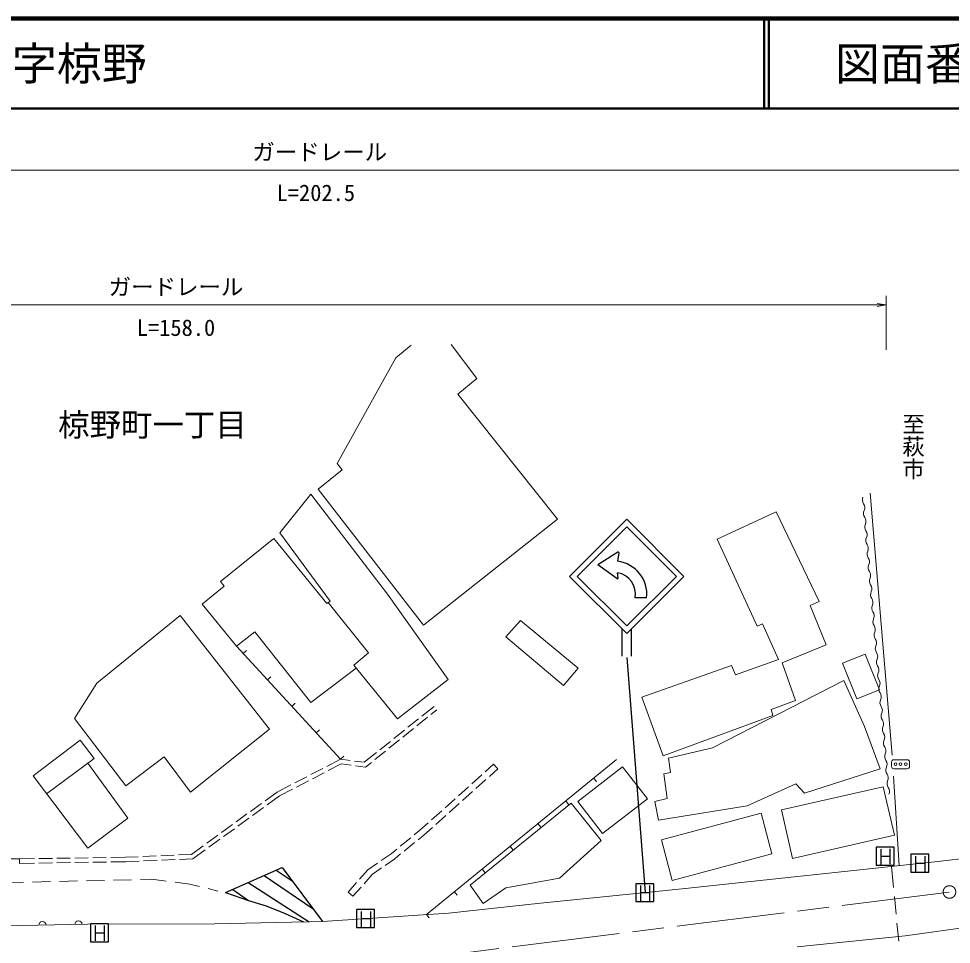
# Model space of a CAD drawing. Units: millimetres at full size, sheet at 1:1000; details may follow other scales. Extents: x 40000 to 680000, y 20000 to 380000.
# Drawn here: x 425782 to 529565, y 277058 to 380000 of the extents above; entities that cross this region are included whole.
import ezdxf
from ezdxf.enums import TextEntityAlignment as Align

# ---------------------------------------------------------------- set-up
doc = ezdxf.new("R2010")
doc.units = ezdxf.units.MM
doc.header["$LTSCALE"] = 1000
doc.linetypes.add('CHAIN', pattern=[18.5, 12, -1.5, 3.5, -1.5])
for name, color, linetype, lineweight in [('M-BMK', 2, 'CHAIN', 13), ('M-STR-HTXT', 7, 'Continuous', 13), ('M-STR-STRC', 7, 'Continuous', 25), ('M-TTL', 2, 'Continuous', 140), ('M-TTL-LINE', 7, 'Continuous', 50), ('M-WORK', 1, 'Continuous', 13)]:
    doc.layers.add(name, color=color, linetype=linetype, lineweight=lineweight)
doc.layers.add('M-BMK-HTXT', color=7, linetype='Continuous')
doc.layers.add('M-TTL-TXT', color=7, linetype='Continuous')
doc.styles.add('@ＭＳ ゴシック', font='')
doc.styles.add('ＭＳ ゴシック', font='')
doc.styles.get('@ＭＳ ゴシック').set_extended_font_data('@MS Gothic')
doc.styles.get('ＭＳ ゴシック').set_extended_font_data('MS Gothic')

# ---------------------------------------------------------------- blocks, each defined once
blk = doc.blocks.new('open_arrow')
at = {"color": 0, "linetype": 'Continuous', "lineweight": -2}
blk.add_lwpolyline([(7.5, 1.25), (0, 0), (7.5, -1.25)], dxfattribs=at)

msp = doc.modelspace()

# ---------------------------------------------------------------- linework, layer by layer
at = {"layer": 'M-BMK'}
msp.add_line((462351, 274479), (529358, 282880), dxfattribs=at)
msp.add_circle((529358, 282880), 700, dxfattribs=at)
at = {"layer": 'M-STR-HTXT'}
for p, q in [((357386, 363170), (560317, 363170)), ((522321, 343170), (522321, 349170)), ((365030, 348170), (522321, 348170))]:
    msp.add_line(p, q, dxfattribs=at)
at = {"layer": 'M-STR-STRC'}
for p, q in [((492444, 320673), (490211, 319245)), ((492575, 320586), (492416, 319656)), ((492353, 317728), (490211, 319245)), ((492488, 317809), (492416, 318382)), ((495661, 315601), (494390, 315601)), ((492949, 309117), (492949, 312117)), ((493949, 312117), (493949, 309117)), ((493465, 308966), (495497, 282805)), ((523200, 287869), (521200, 287869)), ((521200, 287869), (521200, 285869)), ((521740, 285954), (521740, 287653)), ((522732, 287664), (522732, 285959)), ((523200, 285869), (523200, 287869)), ((521740, 286869), (522732, 286869)), ((527067, 287072), (525067, 287072)), ((525067, 287072), (525067, 285072)), ((525607, 285157), (525607, 286856)), ((526599, 286867), (526599, 285162)), ((527067, 285072), (527067, 287072)), ((448814, 282809), (455114, 285606)), ((455114, 285606), (459593, 279606)), ((521200, 285869), (523200, 285869)), ((525607, 286072), (526599, 286072)), ((453093, 284709), (458537, 281021)), ((454448, 285311), (456228, 284114)), ((525067, 285072), (527067, 285072)), ((451309, 283917), (458117, 279572)), ((496461, 283805), (494461, 283805)), ((494461, 283805), (494461, 281805)), ((495001, 281890), (495001, 283589)), ((495993, 283600), (495993, 281895)), ((496461, 281805), (496461, 283805)), ((448814, 282809), (451344, 281933)), ((449620, 283167), (451344, 281933)), ((495001, 282805), (495993, 282805)), ((451344, 281933), (453314, 281325)), ((453314, 281325), (455454, 280474)), ((494461, 281805), (496461, 281805)), ((455454, 280474), (457472, 279557)), ((465386, 280926), (463386, 280926)), ((463386, 280926), (463386, 278926)), ((463926, 279011), (463926, 280711)), ((464918, 280722), (464918, 279017)), ((465386, 278926), (465386, 280926)), ((435781, 279351), (433781, 279351)), ((433781, 279351), (433781, 277351)), ((435781, 277351), (435781, 279351)), ((463926, 279926), (464918, 279926)), ((434322, 277436), (434322, 279136)), ((434322, 278351), (435313, 278351)), ((435313, 279147), (435313, 277442)), ((463386, 278926), (465386, 278926)), ((433781, 277351), (435781, 277351))]:
    msp.add_line(p, q, dxfattribs=at)
for points in [[(493449, 311617), (487085, 317981), (493449, 324345), (499813, 317981)], [(493449, 312465), (487933, 317981), (493449, 323496), (498964, 317981)]]:
    msp.add_lwpolyline(points, close=True, dxfattribs=at)
for centre, radius, start, end in [((491985, 315985), 3696, 354.04449, 83.29683), ((492490, 320601), 86.3, 350.30905, 122.61924), ((492402, 317798), 86.3, 234.68879, 7.12502), ((491985, 315985), 2435, 350.93996, 79.79603)]:
    msp.add_arc(centre, radius, start, end, dxfattribs=at)
at = {"layer": 'M-TTL'}
msp.add_line((680000, 380000), (40000, 380000), dxfattribs=at)
at = {"layer": 'M-TTL-LINE'}
for p, q in [((508747, 380000), (508747, 370000)), ((509247, 380000), (509247, 370000)), ((40000, 370000), (680000, 370000))]:
    msp.add_line(p, q, dxfattribs=at)
at = {"layer": 'M-WORK'}
for p, q in [((469473, 343709), (467738, 342266)), ((476759, 339969), (473905, 343763)), ((467738, 342266), (461223, 330529)), ((474667, 338234), (476759, 339969)), ((485729, 324346), (474667, 338234)), ((461223, 330529), (461793, 329812)), ((461793, 329812), (459108, 327694)), ((454853, 322807), (458305, 327138)), ((458305, 327138), (466831, 315997)), ((459108, 327694), (470847, 312544)), ((520534, 327236), (522966, 298083)), ((510062, 325162), (503511, 322130)), ((514846, 315190), (510062, 325162)), ((470847, 312544), (485729, 324346)), ((460453, 315239), (454853, 322807)), ((448230, 317412), (454170, 322194)), ((454170, 322194), (460085, 314958)), ((503511, 322130), (507973, 312436)), ((446205, 314895), (448641, 316886)), ((448641, 316886), (448230, 317412)), ((466831, 315997), (473569, 306503)), ((450015, 310208), (446205, 314895)), ((460085, 314958), (460453, 315239)), ((464715, 309462), (460214, 315056)), ((513840, 314752), (514846, 315190)), ((515624, 310357), (513840, 314752)), ((434480, 306087), (443770, 313615)), ((443770, 313615), (453684, 300972)), ((481614, 313071), (479981, 311244)), ((488024, 307784), (481614, 313071)), ((507973, 312436), (508535, 312717)), ((508535, 312717), (510319, 308748)), ((452075, 311797), (450015, 310208)), ((458302, 303949), (452075, 311797)), ((479981, 311244), (486392, 305849)), ((510727, 308357), (515624, 310357)), ((461589, 297640), (450015, 310208)), ((450751, 309410), (451118, 309748)), ((463082, 308089), (464715, 309462)), ((519988, 309344), (517455, 308330)), ((521577, 305373), (519988, 309344)), ((510319, 308748), (505536, 307045)), ((512240, 304184), (510727, 308357)), ((517455, 308330), (519044, 304359)), ((463347, 307764), (458302, 303949)), ((467931, 302130), (463082, 308089)), ((486392, 305849), (488024, 307784)), ((505114, 308051), (495109, 304546)), ((505536, 307045), (505114, 308051)), ((453460, 306467), (453828, 306806)), ((473569, 306503), (467931, 302130)), ((517604, 306389), (502977, 298897)), ((519891, 301281), (517604, 306389)), ((432002, 302155), (434480, 306087)), ((519044, 304359), (521577, 305373)), ((495109, 304546), (497487, 298017)), ((509498, 303157), (512240, 304184)), ((456170, 303525), (456537, 303863)), ((470654, 302447), (471999, 303526)), ((471664, 302616), (472312, 303136)), ((509700, 302516), (509498, 303157)), ((437703, 294685), (432002, 302155)), ((469095, 301195), (470264, 302134)), ((470105, 301364), (471274, 302303)), ((497487, 298017), (509700, 302516)), ((453684, 300972), (444903, 293966)), ((468545, 300113), (469715, 301051)), ((521658, 296594), (519891, 301281)), ((458879, 300582), (459247, 300921)), ((467535, 299943), (468705, 300882)), ((427383, 295801), (432644, 299757)), ((432644, 299757), (434171, 297721)), ((465975, 298691), (467145, 299630)), ((466985, 298861), (468155, 299800)), ((502977, 298897), (498096, 297757)), ((441963, 297922), (437703, 294685)), ((444903, 293966), (441963, 297922)), ((461589, 297640), (461956, 297978)), ((464240, 297299), (465585, 298378)), ((465425, 297609), (466595, 298548)), ((434171, 297721), (428888, 293809)), ((437923, 291098), (433472, 297204)), ((460060, 296849), (461589, 297640)), ((460237, 296378), (461680, 297124)), ((461589, 297640), (462666, 297501)), ((461680, 297124), (462786, 296982)), ((463162, 297437), (464240, 297299)), ((463281, 296918), (464387, 296776)), ((464387, 296776), (465035, 297296)), ((471146, 280394), (492308, 297597)), ((477695, 296248), (478632, 297086)), ((478632, 297086), (479099, 296565)), ((498096, 297757), (498312, 296157)), ((522913, 297340), (522913, 296840)), ((524663, 297590), (523163, 297590)), ((524913, 296840), (524913, 297340)), ((427383, 295801), (433472, 287742)), ((458284, 295930), (459616, 296619)), ((458461, 295459), (459793, 296148)), ((476205, 294914), (477323, 295915)), ((478156, 295721), (479099, 296565)), ((488003, 292956), (492990, 296812)), ((492990, 296812), (495739, 293256)), ((498312, 296157), (497577, 296027)), ((497577, 296027), (497947, 293270)), ((513210, 293854), (521658, 296594)), ((523163, 296590), (524663, 296590)), ((454535, 293991), (456063, 294782)), ((456507, 295011), (457840, 295700)), ((456685, 294540), (458017, 295229)), ((476666, 294387), (477783, 295387)), ((489769, 295533), (490084, 295145)), ((506853, 292459), (512253, 294908)), ((512253, 294908), (513210, 293854)), ((523136, 295772), (523751, 285819)), ((453205, 293024), (454535, 293991)), ((454798, 293564), (456240, 294310)), ((474715, 293580), (475833, 294581)), ((475176, 293053), (476293, 294053)), ((510678, 292016), (521997, 294588)), ((521997, 294588), (523223, 289194)), ((451587, 291848), (452800, 292730)), ((453422, 292564), (454798, 293564)), ((473225, 292246), (474343, 293247)), ((473686, 291719), (474803, 292719)), ((476026, 283625), (487272, 292744)), ((486665, 293010), (486980, 292622)), ((487272, 292744), (490595, 288614)), ((490751, 289401), (488003, 292956)), ((495739, 293256), (490751, 289401)), ((497947, 293270), (496584, 292953)), ((496584, 292953), (496974, 290877)), ((451805, 291388), (453018, 292270)), ((471735, 290912), (472853, 291913)), ((496974, 290877), (506853, 292459)), ((497313, 288679), (508389, 291630)), ((508389, 291630), (509594, 287111)), ((511905, 286621), (510678, 292016)), ((433472, 287742), (437923, 291098)), ((449969, 290672), (451183, 291554)), ((450187, 290212), (451400, 291094)), ((472196, 290385), (473313, 291385)), ((448352, 289496), (449565, 290378)), ((448569, 289036), (449783, 289918)), ((469792, 289227), (470426, 289740)), ((470426, 289740), (471363, 290579)), ((470880, 289207), (471823, 290051)), ((483561, 290487), (483877, 290099)), ((446734, 288320), (447947, 289202)), ((446952, 287860), (448165, 288742)), ((468238, 287968), (469404, 288912)), ((470230, 288681), (470880, 289207)), ((490595, 288614), (485968, 284411)), ((498518, 284159), (497313, 288679)), ((523223, 289194), (511905, 286621)), ((528060, 286283), (548638, 288691)), ((445000, 287059), (446330, 288026)), ((445172, 286566), (446547, 287566)), ((467216, 287140), (467850, 287654)), ((468676, 287422), (469841, 288366)), ((480457, 287963), (480773, 287575)), ((425886, 286561), (408042, 286578)), ((425886, 286561), (427533, 286587)), ((425894, 286061), (425886, 286561)), ((428033, 286594), (429532, 286617)), ((430032, 286625), (431532, 286648)), ((432032, 286656), (433532, 286679)), ((434032, 286686), (435532, 286709)), ((436032, 286717), (437678, 286742)), ((437678, 286742), (439091, 286803)), ((439590, 286825), (441089, 286890)), ((441589, 286911), (443087, 286976)), ((441682, 286415), (443181, 286480)), ((443587, 286998), (445000, 287059)), ((443680, 286501), (445172, 286566)), ((466134, 286386), (467216, 287140)), ((466579, 285843), (467637, 286581)), ((467637, 286581), (468287, 287107)), ((509594, 287111), (498518, 284159)), ((425894, 286061), (427544, 286087)), ((428044, 286094), (429544, 286117)), ((430043, 286125), (431543, 286148)), ((432043, 286156), (433543, 286179)), ((434043, 286186), (435543, 286210)), ((436043, 286217), (437693, 286243)), ((437693, 286243), (439184, 286307)), ((439684, 286329), (441182, 286393)), ((464643, 285346), (465724, 286100)), ((465111, 284819), (466169, 285557)), ((477354, 285440), (477669, 285052)), ((499601, 283218), (528060, 286283)), ((522912, 285728), (523136, 283382)), ((463715, 284299), (464643, 285346)), ((464211, 283803), (465111, 284819)), ((485968, 284411), (480000, 283325)), ((425097, 283932), (426334, 283962)), ((427334, 283985), (429333, 284032)), ((430333, 284056), (432332, 284103)), ((433332, 284127), (435332, 284174)), ((436331, 284197), (438331, 284245)), ((439331, 284268), (440567, 284297)), ((440567, 284297), (442200, 284092)), ((443192, 283967), (444824, 283762)), ((444824, 283762), (445908, 283493)), ((462455, 282877), (463383, 283924)), ((462979, 282413), (463879, 283429)), ((477470, 281606), (476026, 283625)), ((446878, 283253), (447962, 282984)), ((462979, 282413), (462455, 282877)), ((474250, 282917), (474565, 282529)), ((480000, 283325), (477470, 281606)), ((483839, 281631), (499601, 283218)), ((523231, 282387), (523421, 280396)), ((473604, 280536), (483839, 281631)), ((459593, 279606), (473604, 280536)), ((471146, 280394), (471461, 280006)), ((524424, 278006), (540806, 280268)), ((433430, 279293), (447608, 279332)), ((447608, 279332), (459593, 279606)), ((523516, 279400), (523706, 277409)), ((512420, 276766), (524424, 278006))]:
    msp.add_line(p, q, dxfattribs=at)
msp.add_lwpolyline([(433430, 279293), (422357, 279074), (413454, 279110), (405427, 279366), (395977, 279986), (384849, 281044), (376384, 282066), (365570, 283348)], dxfattribs=at)
for centre in [(523338, 297090), (523913, 297090), (524488, 297090)]:
    msp.add_circle(centre, 150, dxfattribs=at)
for centre, radius, start, end in [((520424, 326479), 761, 155.26068, 214.6747), ((519173, 325613), 761, 335.26068, 34.6747), ((520555, 324976), 761, 155.26068, 214.6747), ((519304, 324110), 761, 335.26068, 34.6747), ((520686, 323473), 761, 155.26068, 214.6747), ((519434, 322608), 761, 335.26068, 34.6747), ((520816, 321971), 761, 155.26068, 214.6747), ((520947, 320468), 761, 155.26068, 214.6747), ((519565, 321105), 761, 335.26068, 34.6747), ((519695, 319603), 761, 335.26068, 34.6747), ((521077, 318966), 761, 155.26068, 214.6747), ((521208, 317463), 761, 155.26068, 214.6747), ((519826, 318100), 761, 335.26068, 34.6747), ((519957, 316597), 761, 335.26068, 34.6747), ((521339, 315961), 761, 155.26068, 214.6747), ((520087, 315095), 761, 335.26068, 34.6747), ((521469, 314458), 761, 155.26068, 214.6747), ((520218, 313592), 761, 335.26068, 34.6747), ((521600, 312955), 761, 155.26068, 214.6747), ((520348, 312090), 761, 335.26068, 34.6747), ((521730, 311453), 761, 155.26068, 214.6747), ((520479, 310587), 761, 335.26068, 34.6747), ((521861, 309950), 761, 155.26068, 214.6747), ((520610, 309085), 761, 335.26068, 34.6747), ((521992, 308448), 761, 155.26068, 214.6747), ((522122, 306945), 761, 155.26068, 214.6747), ((520740, 307582), 761, 335.26068, 34.6747), ((520871, 306079), 761, 335.26068, 34.6747), ((522253, 305443), 761, 155.26068, 214.6747), ((522383, 303940), 761, 155.26068, 214.6747), ((521001, 304577), 761, 335.26068, 34.6747), ((521132, 303074), 761, 335.26068, 34.6747), ((522514, 302437), 761, 155.26068, 214.6747), ((522645, 300935), 761, 155.26068, 214.6747), ((521263, 301572), 761, 335.26068, 34.6747), ((521393, 300069), 761, 335.26068, 34.6747), ((522775, 299432), 761, 155.26068, 214.6747), ((521524, 298567), 761, 335.26068, 34.6747), ((522906, 297930), 761, 155.26068, 214.6747), ((521654, 297064), 761, 335.26068, 34.6747), ((523163, 297340), 250, 90, 180), ((523163, 296840), 250, 180, 270), ((524663, 297340), 250, 0, 90), ((524663, 296840), 250, 270, 0), ((523036, 296427), 761, 155.26068, 214.6747), ((521785, 295561), 761, 335.26068, 34.6747), ((523167, 294925), 761, 155.26068, 214.6747), ((521916, 294059), 761, 335.26068, 34.6747), ((428431, 279194), 400, 1.13255, 181.13255), ((432431, 279273), 400, 1.13255, 181.13255)]:
    msp.add_arc(centre, radius, start, end, dxfattribs=at)

# ---------------------------------------------------------------- block references
at = {"layer": 'M-STR-HTXT', "xscale": 133, "yscale": 133, "rotation": 180}
msp.add_blockref('open_arrow', (522321, 348170), dxfattribs=at)

# ---------------------------------------------------------------- texts
at = {"layer": 'M-BMK-HTXT', "style": 'ＭＳ ゴシック'}
msp.add_text('椋野町一丁目', height=2566, dxfattribs=at).set_placement((440672, 334840), align=Align.MIDDLE_CENTER)
at = {"layer": 'M-BMK-HTXT', "style": '@ＭＳ ゴシック'}
msp.add_text('至萩市', height=1833, rotation=270, dxfattribs=at).set_placement((525325, 332443), align=Align.MIDDLE_CENTER)
at = {"layer": 'M-STR-HTXT', "style": 'ＭＳ ゴシック'}
for p in [(459288, 365170), (443288, 350170)]:
    msp.add_text('ガードレール', height=1833, dxfattribs=at).set_placement(p, align=Align.MIDDLE_CENTER)
for s, p in [('L=202.5', (458851, 359170)), ('L=158.0', (443288, 344170))]:
    msp.add_text(s, height=1833, dxfattribs=at).set_placement(p, align=Align.BOTTOM_CENTER)
at = {"layer": 'M-TTL-TXT', "style": 'ＭＳ ゴシック'}
msp.add_text('下関市大字椋野', height=3666, dxfattribs=at).set_placement((405024, 375000), align=Align.MIDDLE_LEFT)
msp.add_text('図面番号', height=3666, dxfattribs=at).set_placement((526622, 375000), align=Align.MIDDLE_CENTER)

doc.saveas('drawing.dxf')
